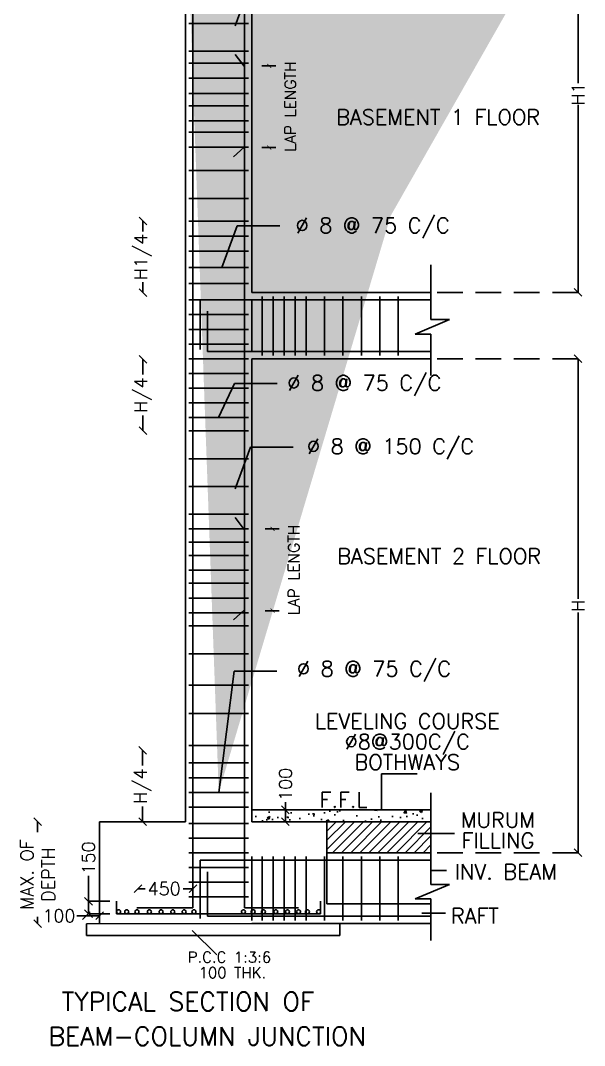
# Model space of a CAD drawing. Header units: inches. Extents: x 332 to 524, y 371 to 463.
# Drawn here: x 377.14 to 383.18, y 395.8 to 406.79 of the extents above; entities that cross this region are included whole.
import ezdxf
from ezdxf.enums import TextEntityAlignment as Align

# ---------------------------------------------------------------- set-up
doc = ezdxf.new("R2010")
doc.units = ezdxf.units.IN
doc.header["$MEASUREMENT"] = 0
doc.linetypes.add('DASHED', pattern=[0.75, 0.5, -0.25])
doc.layers.add('dimension', color=7, linetype='Continuous')
doc.layers.add('FOOTINGBEAMDETAIL', color=7, linetype='Continuous')
for name, color, linetype, lineweight in [('SECTIONS', 7, 'Continuous', 25), ('STEEL', 3, 'Continuous', 25), ('TYP COL-BEAM JUNCTION', 7, 'Continuous', 25)]:
    doc.layers.add(name, color=color, linetype=linetype, lineweight=lineweight)
doc.styles.add('SIMPLEX', font='simplex.shx')
doc.styles.get("Standard").update_dxf_attribs({"font": 'arial.ttf'})
doc.styles.add('STYLE1', font='GOTHIC.TTF', dxfattribs={"height": 6})
doc.dimstyles.new('STANDARD$0', dxfattribs={"dimscale": 0, "dimtxt": 0.15, "dimasz": 0.05, "dimexe": 0, "dimexo": 0, "dimgap": 0.05, "dimtad": 0, "dimlfac": -1, "dimdsep": 46, "dimlunit": 6, "dimtxsty": 'Standard', "dimblk1": 'OBLIQUE', "dimblk2": 'OBLIQUE', "dimsah": 1, "dimcen": 2.5, "dimclrd": 256, "dimclre": 256, "dimadec": 0, "dimazin": 0, "dimtfac": 0.75, "dimtmove": 0, "dimatfit": 3, "dimfxl": 1, "dimtolj": 1, "dimtzin": 0, "dimlwd": -1, "dimlwe": -1, "dimarcsym": 0})
doc.dimstyles.new('W.D.', dxfattribs={"dimtxt": 210, "dimasz": 75, "dimexe": 0, "dimexo": 0, "dimgap": 0, "dimtad": 0, "dimdec": 0, "dimlfac": -1, "dimzin": 0, "dimdsep": 46, "dimtxsty": 'STYLE1', "dimblk": 'ARCHTICK', "dimcen": 0.09, "dimclrd": 256, "dimclre": 256, "dimclrt": 7, "dimadec": 0, "dimazin": 0, "dimtfac": 1, "dimtdec": 0, "dimtix": 1, "dimtofl": 0, "dimtmove": 0, "dimatfit": 3, "dimfxl": 1, "dimtolj": 1, "dimtzin": 0, "dimarcsym": 0})

# ---------------------------------------------------------------- blocks, each defined once
blk = doc.blocks.new('_ArchTick')
at = {"color": 0, "linetype": 'ByBlock', "const_width": 0.15}
blk.add_lwpolyline([(-0.5, -0.5), (0.5, 0.5)], dxfattribs=at)
blk = doc.blocks.new('_Oblique')
at = {"color": 0, "linetype": 'ByBlock', "lineweight": -2}
blk.add_line((-0.5, -0.5), (0.5, 0.5), dxfattribs=at)
blk = doc.blocks.new('*D47')
at = {"layer": 'Defpoints', "color": 0, "transparency": 16777216}
for p in [(483.753, 294.578), (483.753, 294.41), (484.825, 294.419)]:
    blk.add_point(p, dxfattribs=at)
at = {"layer": 'dimension', "transparency": 16777216}
for p, q in [((483.753, 294.578), (483.893, 294.578)), ((484.825, 294.578), (484.636, 294.578))]:
    blk.add_line(p, q, dxfattribs=at)
at = {"layer": 'dimension', "transparency": 16777216, "xscale": 0.15, "yscale": 0.15, "zscale": 0.15, "rotation": 180}
blk.add_blockref('_Oblique', (483.753, 294.578), dxfattribs=at)
at = {"layer": 'dimension', "transparency": 16777216, "xscale": 0.15, "yscale": 0.15, "zscale": 0.15}
blk.add_blockref('_Oblique', (484.825, 294.578), dxfattribs=at)
at = {"layer": 'dimension', "color": 0, "transparency": 16777216, "insert": (484.265, 294.578), "char_height": 0.25, "attachment_point": 5, "style": 'SIMPLEX'}
blk.add_mtext('\\A1;{\\Fsimplex.shx;450}', dxfattribs=at)
blk = doc.blocks.new('*D48')
at = {"layer": 'Defpoints', "color": 0, "transparency": 16777216}
for p in [(483.338, 294.332), (482.79, 294.089), (483.338, 294.089)]:
    blk.add_point(p, dxfattribs=at)
at = {"layer": 'dimension', "transparency": 16777216}
for q in [(482.79, 294.831), (482.79, 294.089)]:
    blk.add_line((482.79, 294.332), q, dxfattribs=at)
at = {"layer": 'dimension', "transparency": 16777216, "xscale": 0.15, "yscale": 0.15, "zscale": 0.15}
for p, rotation in [((482.79, 294.332), 90), ((482.79, 294.089), 270)]:
    blk.add_blockref('_Oblique', p, dxfattribs=dict(at, rotation=rotation))
at = {"layer": 'dimension', "color": 0, "transparency": 16777216, "insert": (482.79, 295.179), "char_height": 0.25, "attachment_point": 5, "rotation": 90, "style": 'SIMPLEX'}
blk.add_mtext('\\A1;150', dxfattribs=at)
blk = doc.blocks.new('*D49')
at = {"layer": 'Defpoints', "color": 0, "transparency": 16777216}
for p in [(483.007, 295.884), (481.798, 293.895), (483.007, 293.895)]:
    blk.add_point(p, dxfattribs=at)
at = {"layer": 'dimension', "transparency": 16777216}
for p, q in [((481.798, 295.884), (481.798, 295.678)), ((481.798, 293.895), (481.798, 294.031))]:
    blk.add_line(p, q, dxfattribs=at)
at = {"layer": 'dimension', "transparency": 16777216, "xscale": 0.15, "yscale": 0.15, "zscale": 0.15}
for p, rotation in [((481.798, 295.884), 90), ((481.798, 293.895), 270)]:
    blk.add_blockref('_Oblique', p, dxfattribs=dict(at, rotation=rotation))
at = {"layer": 'dimension', "color": 0, "transparency": 16777216, "insert": (481.798, 294.855), "char_height": 0.25, "attachment_point": 5, "rotation": 90, "style": 'SIMPLEX'}
blk.add_mtext('\\A1;MAX. OF\\PDEPTH', dxfattribs=at)
blk = doc.blocks.new('*D50')
at = {"layer": 'Defpoints', "color": 0, "transparency": 16777216}
for p in [(482.75, 294.049), (482.75, 293.895), (483.007, 293.895)]:
    blk.add_point(p, dxfattribs=at)
at = {"layer": 'dimension', "transparency": 16777216}
for p, q in [((482.75, 294.049), (482.56, 294.049)), ((483.007, 294.049), (482.75, 294.049))]:
    blk.add_line(p, q, dxfattribs=at)
at = {"layer": 'dimension', "transparency": 16777216, "xscale": 0.15, "yscale": 0.15, "zscale": 0.15, "rotation": 180}
blk.add_blockref('_Oblique', (482.75, 294.049), dxfattribs=at)
at = {"layer": 'dimension', "transparency": 16777216, "xscale": 0.15, "yscale": 0.15, "zscale": 0.15}
blk.add_blockref('_Oblique', (483.007, 294.049), dxfattribs=at)
at = {"layer": 'dimension', "color": 0, "transparency": 16777216, "insert": (482.212, 294.049), "char_height": 0.25, "attachment_point": 5, "style": 'SIMPLEX'}
blk.add_mtext('\\A1;100', dxfattribs=at)
blk = doc.blocks.new('*D51')
at = {"layer": 'Defpoints', "color": 0, "transparency": 16777216}
for p in [(483.851, 304.908), (484.361, 304.908), (484.425, 303.513)]:
    blk.add_point(p, dxfattribs=at)
at = {"layer": 'dimension', "transparency": 16777216}
for p, q in [((483.851, 304.908), (483.851, 304.612)), ((483.851, 303.513), (483.851, 303.809))]:
    blk.add_line(p, q, dxfattribs=at)
at = {"layer": 'dimension', "transparency": 16777216, "xscale": 0.15, "yscale": 0.15, "zscale": 0.15}
for p, rotation in [((483.851, 304.908), 90), ((483.851, 303.513), 270)]:
    blk.add_blockref('_Oblique', p, dxfattribs=dict(at, rotation=rotation))
at = {"layer": 'dimension', "color": 0, "transparency": 16777216, "insert": (483.851, 304.21), "char_height": 0.25, "attachment_point": 5, "rotation": 90, "style": 'SIMPLEX'}
blk.add_mtext('\\A1;H/4', dxfattribs=at)
blk = doc.blocks.new('*D52')
at = {"layer": 'Defpoints', "color": 0, "transparency": 16777216}
for p in [(483.851, 307.604), (484.361, 307.604), (484.425, 306.209)]:
    blk.add_point(p, dxfattribs=at)
at = {"layer": 'dimension', "transparency": 16777216}
for p, q in [((483.851, 307.604), (483.851, 307.403)), ((483.851, 306.209), (483.851, 306.41))]:
    blk.add_line(p, q, dxfattribs=at)
at = {"layer": 'dimension', "transparency": 16777216, "xscale": 0.15, "yscale": 0.15, "zscale": 0.15}
for p, rotation in [((483.851, 307.604), 90), ((483.851, 306.209), 270)]:
    blk.add_blockref('_Oblique', p, dxfattribs=dict(at, rotation=rotation))
at = {"layer": 'dimension', "color": 0, "transparency": 16777216, "insert": (483.851, 306.906), "char_height": 0.25, "attachment_point": 5, "rotation": 90, "style": 'SIMPLEX'}
blk.add_mtext('\\A1;H1/4', dxfattribs=at)
blk = doc.blocks.new('*D53')
at = {"layer": 'Defpoints', "color": 0, "transparency": 16777216}
for p in [(483.843, 297.279), (484.61, 297.279), (484.673, 295.884)]:
    blk.add_point(p, dxfattribs=at)
at = {"layer": 'dimension', "transparency": 16777216}
for p, q in [((483.843, 297.279), (483.843, 296.982)), ((483.843, 295.884), (483.843, 296.18))]:
    blk.add_line(p, q, dxfattribs=at)
at = {"layer": 'dimension', "transparency": 16777216, "xscale": 0.15, "yscale": 0.15, "zscale": 0.15}
for p, rotation in [((483.843, 297.279), 90), ((483.843, 295.884), 270)]:
    blk.add_blockref('_Oblique', p, dxfattribs=dict(at, rotation=rotation))
at = {"layer": 'dimension', "color": 0, "transparency": 16777216, "insert": (483.843, 296.581), "char_height": 0.25, "attachment_point": 5, "rotation": 90, "style": 'SIMPLEX'}
blk.add_mtext('\\A1;H/4', dxfattribs=at)
blk = doc.blocks.new('*D56')
at = {"layer": 'Defpoints', "color": 0, "transparency": 16777216}
for p in [(489.466, 304.918), (492.335, 304.918), (489.467, 295.281)]:
    blk.add_point(p, dxfattribs=at)
at = {"layer": 'dimension', "transparency": 16777216}
for p, q in [((492.335, 304.918), (492.335, 300.233)), ((492.335, 295.281), (492.335, 299.966))]:
    blk.add_line(p, q, dxfattribs=at)
at = {"layer": 'dimension', "transparency": 16777216, "xscale": 0.15, "yscale": 0.15, "zscale": 0.15}
for p, rotation in [((492.335, 304.918), 90), ((492.335, 295.281), 270)]:
    blk.add_blockref('_Oblique', p, dxfattribs=dict(at, rotation=rotation))
at = {"layer": 'dimension', "color": 0, "transparency": 16777216, "insert": (492.335, 300.099), "char_height": 0.25, "attachment_point": 5, "rotation": 90, "style": 'SIMPLEX'}
blk.add_mtext('\\A1;H', dxfattribs=at)
blk = doc.blocks.new('*D57')
at = {"layer": 'Defpoints', "color": 0, "transparency": 16777216}
for p in [(489.466, 313.953), (492.335, 313.953), (489.467, 306.217)]:
    blk.add_point(p, dxfattribs=at)
at = {"layer": 'dimension', "transparency": 16777216}
for p, q in [((492.335, 313.953), (492.335, 310.295)), ((492.335, 306.217), (492.335, 309.874))]:
    blk.add_line(p, q, dxfattribs=at)
at = {"layer": 'dimension', "transparency": 16777216, "xscale": 0.15, "yscale": 0.15, "zscale": 0.15}
for p, rotation in [((492.335, 313.953), 90), ((492.335, 306.217), 270)]:
    blk.add_blockref('_Oblique', p, dxfattribs=dict(at, rotation=rotation))
at = {"layer": 'dimension', "color": 0, "transparency": 16777216, "insert": (492.335, 310.085), "char_height": 0.25, "attachment_point": 5, "rotation": 90, "style": 'SIMPLEX'}
blk.add_mtext('\\A1;H1', dxfattribs=at)
blk = doc.blocks.new('*D61')
at = {"layer": 'Defpoints', "color": 0, "transparency": 16777216}
for p in [(486.63, 296.117), (486.68, 296.117), (486.68, 295.884)]:
    blk.add_point(p, dxfattribs=at)
at = {"layer": 'dimension', "transparency": 16777216}
for p, q in [((486.63, 296.117), (486.63, 296.267)), ((486.63, 295.884), (486.63, 296.117))]:
    blk.add_line(p, q, dxfattribs=at)
at = {"layer": 'dimension', "transparency": 16777216, "xscale": 0.15, "yscale": 0.15, "zscale": 0.15}
for p, rotation in [((486.63, 296.117), 90), ((486.63, 295.884), 270)]:
    blk.add_blockref('_Oblique', p, dxfattribs=dict(at, rotation=rotation))
at = {"layer": 'dimension', "color": 0, "transparency": 16777216, "insert": (486.63, 296.614), "char_height": 0.25, "attachment_point": 5, "rotation": 90, "style": 'SIMPLEX'}
blk.add_mtext('\\A1;100', dxfattribs=at)
blk = doc.blocks.new('COL-BEAM JUNCTION-BASE(B.B.)_1')
at = {"layer": 'SECTIONS'}
h = blk.add_hatch(dxfattribs=at)
h.set_pattern_fill('AR-CONC', color=256, scale=0.08)
h.set_pattern_definition([(50, (0, 0), (0.57380815, -0.0502017), [0.06, -0.66]), (-5, (0, 0), (-0.11100107, 0.6017537), [0.048, -0.528]), (100.4514, (0.0478, -0.0042), (0.4628075, 0.55155163), [0.05099215, -0.5609137]), (46.1842, (0, 0.16), (0.8537928, -0.1324152), [0.09, -0.99]), (96.6356, (0.07115, 0.149), (0.7477302, 0.7792943), [0.0764882, -0.8413704]), (-8.8158, (0, 0.16), (0.7477296, 0.7792949), [0.072, -0.792]), (21, (0.08, 0.12), (0.47752564, -0.3220951), [0.06, -0.66]), (-34, (0.08, 0.12), (0.19465227, 0.58012004), [0.048, -0.528]), (71.4514, (0.1198, 0.09316), (0.6721781, 0.2580244), [0.05099215, -0.5609137]), (37.5, (0, 0), (0.009727884, 0.26631508), [0, -0.5216, 0, -0.536, 0, -0.53]), (7.5, (0, 0), (0.21045563, 0.31552937), [0, -0.3056, 0, -0.5096, 0, -0.202]), (-32.5, (-0.1784, 0), (0.42705795, -0.0180439), [0, -0.2, 0, -0.624, 0, -0.828]), (-42.5, (-0.2584, 0), (0.46654894, 0.08008399), [0, -0.26, 0, -0.4144, 0, -0.588])])
h.paths.add_polyline_path([(489.467, 295.884), (489.467, 296.117), (489.467, 296.117), (485.972, 296.117), (485.972, 295.884), (487.436, 295.884), (489.467, 295.884)])
h = blk.add_hatch(dxfattribs=at)
h.set_pattern_fill('ANSI31', color=256, style=0)
h.paths.add_polyline_path([(489.467, 295.281), (489.467, 295.884), (489.467, 295.884), (487.436, 295.884), (487.436, 295.281)])
at = {"color": 0, "ltscale": 1000}
for p, q in [((485.823, 301.589), (485.649, 301.822)), ((485.824, 300.014), (485.614, 299.821))]:
    blk.add_line(p, q, dxfattribs=at)
at = {"ltscale": 1000}
for p, q in [((486.235, 301.599), (486.51, 301.599)), ((486.235, 300.003), (486.51, 300.003))]:
    blk.add_line(p, q, dxfattribs=at)
at = {"layer": 'dimension', "linetype": 'DASHED'}
for p, q in [((492.335, 306.209), (489.467, 306.209)), ((492.335, 304.918), (489.467, 304.918)), ((492.335, 295.281), (489.467, 295.281))]:
    blk.add_line(p, q, dxfattribs=at)
at = {"layer": 'dimension'}
for p, q in [((482.79, 294.332), (483.204, 294.332)), ((482.79, 294.09), (483.204, 294.09))]:
    blk.add_line(p, q, dxfattribs=at)
at = {"layer": 'FOOTINGBEAMDETAIL'}
for p, q in [((484.679, 295.884), (484.679, 295.884)), ((485.974, 295.884), (485.974, 295.884)), ((485.974, 293.896), (489.103, 293.896)), ((488.318, 293.896), (488.53, 293.896))]:
    blk.add_line(p, q, dxfattribs=at)
at = {"layer": 'SECTIONS', "ltscale": 1000}
for p, q in [((484.679, 326.525), (484.679, 295.884)), ((485.972, 326.542), (485.972, 306.209)), ((485.823, 310.624), (485.649, 310.857)), ((486.171, 310.633), (486.445, 310.633)), ((485.824, 309.048), (485.614, 308.856)), ((486.171, 309.037), (486.445, 309.037)), ((489.467, 306.748), (489.467, 305.686)), ((485.972, 306.209), (489.467, 306.209)), ((489.828, 305.686), (489.157, 305.401)), ((489.467, 305.686), (489.828, 305.686)), ((489.157, 305.401), (489.466, 305.401)), ((489.466, 305.401), (489.466, 304.591)), ((485.972, 304.918), (485.972, 295.884)), ((485.972, 304.918), (489.466, 304.918)), ((487.436, 295.281), (489.467, 295.281)), ((489.467, 294.931), (489.769, 294.931)), ((489.828, 294.663), (489.157, 294.378)), ((489.467, 294.663), (489.828, 294.663)), ((487.436, 294.282), (489.466, 294.282)), ((489.157, 294.378), (489.466, 294.378)), ((489.466, 294.378), (489.466, 293.569)), ((485.972, 293.896), (489.466, 293.896))]:
    blk.add_line(p, q, dxfattribs=at)
at = {"layer": 'SECTIONS'}
for p, q in [((488.503, 296.117), (488.503, 296.819)), ((488.503, 296.819), (489.2, 296.819)), ((489.467, 296.45), (489.467, 294.663)), ((489.467, 296.117), (485.972, 296.117)), ((484.679, 295.884), (483.007, 295.884)), ((483.007, 293.895), (483.007, 295.884)), ((489.467, 295.884), (485.972, 295.884)), ((487.436, 294.282), (487.436, 295.884)), ((489.209, 295.654), (489.926, 295.654)), ((489.291, 294.101), (489.753, 294.101)), ((482.75, 293.895), (487.692, 293.896)), ((482.75, 293.895), (482.75, 293.665)), ((487.692, 293.898), (487.692, 293.665)), ((482.75, 293.665), (487.692, 293.665))]:
    blk.add_line(p, q, dxfattribs=at)
at = {"layer": 'SECTIONS', "ltscale": 5}
blk.add_line((484.814, 293.765), (485.289, 293.287), dxfattribs=at)
at = {"layer": 'STEEL', "ltscale": 1000}
for p, q in [((484.822, 326.525), (484.822, 295.884)), ((484.825, 326.525), (484.825, 295.884)), ((485.829, 326.542), (485.829, 295.884)), ((484.745, 311.457), (485.906, 311.457)), ((484.746, 310.919), (485.907, 310.919)), ((484.746, 310.686), (485.907, 310.686)), ((484.746, 310.391), (485.907, 310.391)), ((484.746, 310.096), (485.907, 310.096)), ((484.746, 309.855), (485.907, 309.855)), ((484.746, 309.56), (485.907, 309.56)), ((484.746, 309.339), (485.907, 309.339)), ((484.746, 309.044), (485.907, 309.044)), ((484.746, 308.589), (485.907, 308.589)), ((484.746, 308.044), (485.907, 308.044)), ((484.746, 308.044), (485.907, 308.044)), ((484.746, 307.606), (485.907, 307.606)), ((484.746, 307.311), (485.907, 307.311)), ((484.746, 307.016), (485.907, 307.016)), ((484.746, 306.697), (485.907, 306.697)), ((484.746, 306.385), (485.907, 306.385)), ((484.746, 306.065), (485.907, 306.065)), ((484.746, 305.779), (485.907, 305.779)), ((484.746, 305.779), (485.907, 305.779)), ((484.746, 305.492), (485.907, 305.492)), ((484.746, 305.205), (485.907, 305.205)), ((484.746, 304.918), (485.907, 304.918)), ((484.745, 304.631), (485.906, 304.631)), ((484.745, 304.344), (485.906, 304.344)), ((484.745, 304.058), (485.906, 304.058)), ((484.745, 303.771), (485.906, 303.771)), ((484.745, 303.513), (485.906, 303.513)), ((484.745, 302.968), (485.906, 302.968)), ((484.745, 302.423), (485.906, 302.423)), ((484.746, 301.885), (485.907, 301.885)), ((484.746, 301.598), (485.907, 301.598)), ((484.746, 301.34), (485.907, 301.34)), ((484.746, 301.082), (485.907, 301.082)), ((484.746, 300.795), (485.907, 300.795)), ((484.746, 300.537), (485.907, 300.537)), ((484.746, 300.25), (485.907, 300.25)), ((484.746, 299.963), (485.907, 299.963)), ((484.746, 299.705), (485.907, 299.705)), ((484.746, 299.16), (485.907, 299.16)), ((484.746, 299.16), (485.907, 299.16)), ((484.746, 298.547), (485.907, 298.547)), ((484.746, 297.994), (485.907, 297.994)), ((484.746, 297.369), (485.907, 297.369)), ((484.746, 297.031), (485.907, 297.031)), ((484.746, 296.744), (485.907, 296.744)), ((484.746, 296.744), (485.907, 296.744)), ((484.746, 296.457), (485.907, 296.457)), ((484.746, 296.17), (485.907, 296.17)), ((484.746, 295.853), (485.907, 295.853)), ((484.746, 295.567), (485.907, 295.567)), ((484.746, 295.28), (485.907, 295.28)), ((484.746, 294.993), (485.907, 294.993)), ((484.746, 294.706), (485.907, 294.706)), ((484.746, 294.419), (485.907, 294.419))]:
    blk.add_line(p, q, dxfattribs=at)
at = {"layer": 'STEEL', "color": 6, "ltscale": 1000}
for p, q in [((484.968, 306.065), (484.968, 305.096)), ((484.968, 306.065), (489.467, 306.065)), ((485.972, 306.065), (485.972, 305.062)), ((485.972, 306.065), (485.972, 305.062)), ((486.174, 306.135), (486.174, 304.98)), ((486.389, 306.135), (486.389, 304.98)), ((486.604, 306.135), (486.604, 304.98)), ((486.819, 306.135), (486.819, 304.98)), ((487.034, 306.135), (487.034, 304.98)), ((487.393, 306.135), (487.393, 304.98)), ((487.751, 306.135), (487.751, 304.98)), ((488.11, 306.135), (488.11, 304.98)), ((488.469, 306.135), (488.469, 304.98)), ((488.827, 306.135), (488.827, 304.98)), ((485.112, 305.844), (485.112, 305.062)), ((485.112, 305.062), (489.466, 305.062)), ((485.972, 295.207), (485.972, 293.958)), ((486.174, 295.207), (486.174, 293.958)), ((486.389, 295.207), (486.389, 293.958)), ((486.604, 295.207), (486.604, 293.958)), ((486.819, 295.207), (486.819, 293.958)), ((487.034, 295.207), (487.034, 293.958)), ((487.393, 295.207), (487.393, 293.958)), ((487.751, 295.207), (487.751, 293.958)), ((488.11, 295.207), (488.11, 293.958)), ((488.469, 295.207), (488.469, 293.958)), ((488.827, 295.207), (488.827, 293.958)), ((484.968, 295.137), (484.968, 293.996)), ((484.968, 295.137), (489.467, 295.137)), ((485.112, 294.906), (485.112, 294.039)), ((485.112, 294.039), (489.466, 294.039))]:
    blk.add_line(p, q, dxfattribs=at)
at = {"layer": 'STEEL'}
for p, q in [((484.825, 295.884), (484.825, 294.204)), ((485.829, 295.884), (485.829, 294.204)), ((483.338, 294.089), (483.338, 294.332)), ((484.825, 294.204), (483.735, 294.204)), ((485.829, 294.204), (486.884, 294.204)), ((487.315, 294.089), (487.315, 294.332)), ((483.338, 294.089), (487.315, 294.089))]:
    blk.add_line(p, q, dxfattribs=at)
for centre in [(483.377, 294.128), (483.535, 294.127), (483.735, 294.127), (483.977, 294.127), (484.205, 294.127), (484.433, 294.127), (484.654, 294.127), (484.846, 294.128), (485.811, 294.128), (485.999, 294.129), (486.199, 294.128), (486.441, 294.128), (486.669, 294.128), (486.885, 294.128), (487.057, 294.128), (487.276, 294.128)]:
    blk.add_circle(centre, 0.0388, dxfattribs=at)
at = {"color": 0, "xscale": 0.07773731935612656, "yscale": 0.07773731935612656, "zscale": 0.07773731935612656}
for p, rotation in [((486.379, 301.599), 270), ((486.379, 300.003), 90)]:
    blk.add_blockref('_ArchTick', p, dxfattribs=dict(at, rotation=rotation))
at = {"layer": 'SECTIONS', "xscale": 0.07773731935612656, "yscale": 0.07773731935612656, "zscale": 0.07773731935612656}
for p, rotation in [((486.314, 310.633), 270), ((486.314, 309.037), 90)]:
    blk.add_blockref('_ArchTick', p, dxfattribs=dict(at, rotation=rotation))
at = {"layer": 'dimension', "style": 'SIMPLEX'}
blk.add_text('LAP LENGTH', height=0.2177, rotation=90, dxfattribs=at).set_placement((486.833, 308.958))
at = {"layer": 'dimension', "insert": (486.792, 300.801), "char_height": 0.21766, "attachment_point": 5, "rotation": 90, "style": 'SIMPLEX'}
blk.add_mtext('\\A1;LAP LENGTH', dxfattribs=at)
at = {"layer": 'SECTIONS', "style": 'SIMPLEX'}
for s, height, p in [('BASEMENT 1 FLOOR', 0.29819, (489.607, 309.485)), ('%%C 8 @ 75 C/C', 0.29819, (488.33, 307.371)), ('%%C 8 @ 75 C/C', 0.29819, (488.167, 304.297)), ('%%C 8 @ 150 C/C', 0.29819, (488.679, 303.06)), ('BASEMENT 2 FLOOR', 0.29819, (489.626, 300.918)), ('%%C 8 @ 75 C/C', 0.29819, (488.356, 298.72)), ('LEVELING COURSE', 0.29819, (489.005, 297.698)), ('%%c8@300C/C', 0.29819, (489.005, 297.298)), ('BOTHWAYS', 0.2982, (489.005, 296.898)), ('F.F.L', 0.2982, (487.764, 296.161)), ('MURUM', 0.2982, (490.773, 295.769)), ('FILLING', 0.2982, (490.773, 295.369)), ('INV. BEAM', 0.2982, (490.928, 294.76)), ('RAFT', 0.2982, (490.323, 293.9))]:
    blk.add_text(s, height=height, dxfattribs=at).set_placement(p, align=Align.CENTER)
for s, height, p in [('P.C.C 1:3:6', 0.21203, (484.724, 293.136)), ('100 THK.', 0.212, (484.936, 292.834))]:
    blk.add_text(s, height=height, dxfattribs=at).set_placement(p)
at = {"layer": 'TYP COL-BEAM JUNCTION', "style": 'SIMPLEX'}
for s, p in [('TYPICAL SECTION OF', (482.266, 292.197)), ('BEAM-COLUMN JUNCTION', (482.009, 291.519))]:
    blk.add_text(s, height=0.36007, dxfattribs=at).set_placement(p)
at = {"layer": 'dimension'}
for base, p1, p2, text, picture, middle in [((492.335, 313.953), (489.467, 306.217), (489.466, 313.953), 'H1', '*D57', (492.335, 310.085)), ((483.851, 307.604), (484.425, 306.209), (484.361, 307.604), 'H1/4', '*D52', (483.851, 306.906)), ((483.851, 304.908), (484.425, 303.513), (484.361, 304.908), 'H/4', '*D51', (483.851, 304.21)), ((492.335, 304.918), (489.467, 295.281), (489.466, 304.918), 'H', '*D56', (492.335, 300.099)), ((483.843, 297.279), (484.673, 295.884), (484.61, 297.279), 'H/4', '*D53', (483.843, 296.581))]:
    dim = blk.add_linear_dim(base=base, p1=p1, p2=p2, angle=90, text=text, dimstyle='STANDARD$0', override={"dimscale": 1, "dimtxt": 0.25, "dimasz": 0.15, "dimexe": 0, "dimtxsty": 'SIMPLEX', "dimse1": 1, "dimse2": 1, "dimfxl": 5, "dimfxlon": 1, "dimarcsym": 1}, dxfattribs=at)
    dim.commit()
    dim.dimension.update_dxf_attribs({"geometry": picture, "text_midpoint": middle})
dim = blk.add_aligned_dim(p1=(486.68, 295.884), p2=(486.68, 296.117), distance=0.05, text='100', dimstyle='STANDARD$0', override={"dimscale": 1, "dimtxt": 0.25, "dimasz": 0.15, "dimtxsty": 'SIMPLEX', "dimse1": 1, "dimse2": 1, "dimfxl": 5, "dimfxlon": 1, "dimarcsym": 1}, dxfattribs=at)
dim.commit()
dim.dimension.update_dxf_attribs({"geometry": '*D61', "text_midpoint": (486.63, 296.614)})
for base, p1, p2, text, override, picture, middle in [((481.798, 293.895), (483.007, 295.884), (483.007, 293.895), 'MAX. OF\\PDEPTH', {"dimscale": 1, "dimtxt": 0.25, "dimasz": 0.15, "dimexe": 0, "dimtxsty": 'SIMPLEX', "dimse1": 1, "dimse2": 1, "dimfxl": 5, "dimfxlon": 1, "dimtfill": 0, "dimarcsym": 1}, '*D49', (481.798, 294.855)), ((482.79, 294.089), (483.338, 294.332), (483.338, 294.089), '150', {"dimscale": 1, "dimtxt": 0.25, "dimasz": 0.15, "dimexe": 0, "dimtxsty": 'SIMPLEX', "dimse1": 1, "dimse2": 1, "dimfxl": 5, "dimfxlon": 1, "dimarcsym": 1}, '*D48', (482.79, 295.179))]:
    dim = blk.add_linear_dim(base=base, p1=p1, p2=p2, angle=90, text=text, dimstyle='STANDARD$0', override=override, dxfattribs=at)
    dim.commit()
    dim.dimension.update_dxf_attribs({"geometry": picture, "text_midpoint": middle, "dimtype": 160})
for base, p1, p2, text, picture, middle in [((483.753, 294.578), (484.825, 294.419), (483.753, 294.41), '{\\Fsimplex.shx;450}', '*D47', (484.265, 294.578)), ((482.75, 294.049), (483.007, 293.895), (482.75, 293.895), '100', '*D50', (482.212, 294.049))]:
    dim = blk.add_linear_dim(base=base, p1=p1, p2=p2, text=text, dimstyle='STANDARD$0', override={"dimscale": 1, "dimtxt": 0.25, "dimasz": 0.15, "dimexe": 0, "dimtxsty": 'SIMPLEX', "dimse1": 1, "dimse2": 1, "dimfxl": 5, "dimfxlon": 1, "dimarcsym": 1}, dxfattribs=at)
    dim.commit()
    dim.dimension.update_dxf_attribs({"geometry": picture, "text_midpoint": middle, "dimtype": 160})
at = {"layer": 'SECTIONS', "ltscale": 1000}
for points, override in [([(485.649, 311.412), (485.95, 312.226), (486.782, 312.226)], {"dimasz": 200, "dimarcsym": 1}), ([(485.387, 306.697), (485.688, 307.51), (486.52, 307.51)], {"dimscale": 1, "dimasz": 150, "dimarcsym": 1}), ([(485.325, 303.77), (485.634, 304.438), (486.466, 304.438)], {"dimscale": 1, "dimasz": 150, "dimarcsym": 1}), ([(485.649, 302.377), (485.95, 303.191), (486.782, 303.191)], {"dimasz": 200, "dimarcsym": 1}), ([(485.329, 296.457), (485.63, 298.821), (486.462, 298.821)], {"dimscale": 1, "dimasz": 150, "dimarcsym": 1})]:
    blk.add_leader(points, dimstyle='W.D.', override=override, dxfattribs=at)

msp = doc.modelspace()

# ---------------------------------------------------------------- block references
at = {"layer": 'TYP COL-BEAM JUNCTION', "xscale": 0.5494230000000001, "yscale": 0.5494230000000001, "zscale": 0.5494230000000001}
msp.add_blockref('COL-BEAM JUNCTION-BASE(B.B.)_1', (112.612, 235.6337, 68.3691), dxfattribs=at)

doc.saveas('drawing.dxf')
